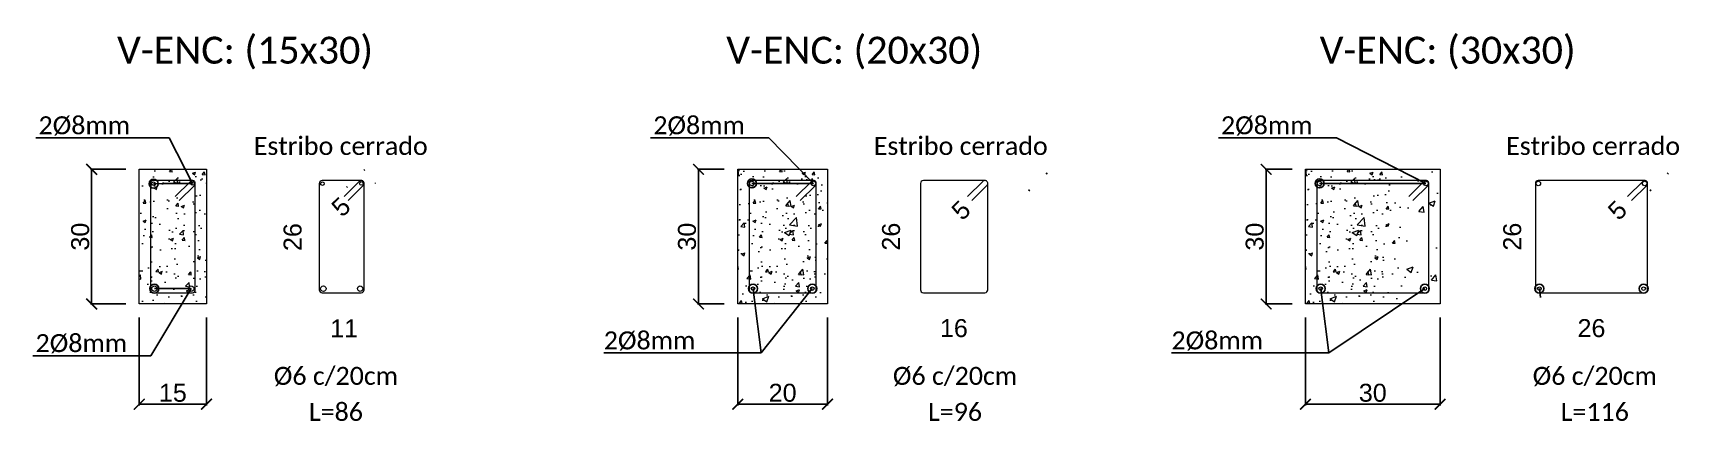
# Model space of a CAD drawing. Header units: millimetres. Extents: x 141 to 475, y -20 to 129.
# Drawn here: x 456.55 to 474.89, y 21.03 to 25.35 of the extents above; entities that cross this region are included whole.
import ezdxf
from ezdxf import colors
from ezdxf.entities.mleader import LeaderData, LeaderLine
from ezdxf.enums import TextEntityAlignment as Align
from ezdxf.math import Vec2, Vec3

# ---------------------------------------------------------------- set-up
doc = ezdxf.new("R2010")
doc.units = ezdxf.units.MM
doc.header["$LTSCALE"] = 0.1
doc.header["$MEASUREMENT"] = 0
doc.header["$PDMODE"] = 3
doc.header["$PDSIZE"] = 0.1
doc.layers.get('DEFPOINTS').update_dxf_attribs({"color": 1})
for name, color, linetype, lineweight in [('ARM_LONGITUDINAL_Ø10', 10, 'Continuous', 9), ('ARM_LONGITUDINAL_Ø12', 10, 'Continuous', 9), ('ARM_TRANSVERSAL_Ø6', 10, 'Continuous', 9), ('CIM_REFEREN', 2, 'Continuous', 0), ('CIM_TXT_ARMADOS', 3, 'Continuous', 0), ('SEC_COTAS_SEC_DIM_VIGA', 1, 'Continuous', 0), ('SEC_REF_TXT_POSICIONES_ARM_ESTRIBOS', 1, 'Continuous', 9), ('SOMBRA', 1, 'Continuous', 0), ('VIG_CARAS', 4, 'Continuous', 9)]:
    doc.layers.add(name, color=color, linetype=linetype, lineweight=lineweight)
doc.layers.add('COTAS-HECTOR', color=2, linetype='Continuous')
doc.styles.add('Arial20', font='arial.ttf', dxfattribs={"height": 0.2})
doc.styles.add('CYPETXT', font='calibri.ttf', dxfattribs={"height": 0.2})
doc.dimstyles.new('COTA-1-100', dxfattribs={"dimtxt": 0.2, "dimasz": 0.12, "dimexe": 0.012, "dimexo": 0.15, "dimgap": 0.025, "dimtad": 1, "dimzin": 0, "dimdsep": 46, "dimtxsty": 'Arial20', "dimblk1": 'ARCHTICK', "dimblk2": 'ARCHTICK', "dimsah": 1, "dimcen": 0.09, "dimclrd": 256, "dimclre": 256, "dimclrt": 256, "dimazin": 0, "dimtfac": 1, "dimtofl": 0, "dimtmove": 2, "dimatfit": 3, "dimldrblk": 'ARCHTICK', "dimfxl": 1, "dimtolj": 1, "dimtzin": 0, "dimarcsym": 0})

# ---------------------------------------------------------------- blocks, each defined once
blk = doc.blocks.new('_ARCHTICK')
at = {"color": 0, "linetype": 'ByBlock', "const_width": 0.15}
blk.add_lwpolyline([(-0.5, -0.5), (0.5, 0.5)], dxfattribs=at)
blk = doc.blocks.new('*D471')
at = {"layer": 'DEFPOINTS', "color": 0, "transparency": 16777216}
for p in [(464.405, 22.331), (465.405, 22.331), (465.405, 21.214)]:
    blk.add_point(p, dxfattribs=at)
at = {"layer": 'SEC_COTAS_SEC_DIM_VIGA', "lineweight": -2, "transparency": 16777216}
for p, q in [((464.405, 22.181), (464.405, 21.202)), ((465.405, 22.181), (465.405, 21.202)), ((464.405, 21.214), (465.405, 21.214))]:
    blk.add_line(p, q, dxfattribs=at)
at = {"layer": 'SEC_COTAS_SEC_DIM_VIGA', "lineweight": -2, "transparency": 16777216, "xscale": 0.12, "yscale": 0.12, "zscale": 0.12, "rotation": 180}
blk.add_blockref('_ARCHTICK', (464.405, 21.214), dxfattribs=at)
at = {"layer": 'SEC_COTAS_SEC_DIM_VIGA', "lineweight": -2, "transparency": 16777216, "xscale": 0.12, "yscale": 0.12, "zscale": 0.12}
blk.add_blockref('_ARCHTICK', (465.405, 21.214), dxfattribs=at)
at = {"layer": 'SEC_COTAS_SEC_DIM_VIGA', "transparency": 16777216, "insert": (464.905, 21.341), "char_height": 0.2, "attachment_point": 5, "style": 'Arial20'}
blk.add_mtext('\\A1;20', dxfattribs=at)
blk = doc.blocks.new('*D472')
at = {"layer": 'DEFPOINTS', "color": 0, "transparency": 16777216}
for p in [(463.967, 23.831), (464.405, 23.831), (464.405, 22.331)]:
    blk.add_point(p, dxfattribs=at)
at = {"layer": 'SEC_COTAS_SEC_DIM_VIGA', "lineweight": -2, "transparency": 16777216}
for p, q in [((464.255, 23.831), (463.955, 23.831)), ((463.967, 22.331), (463.967, 23.831)), ((464.255, 22.331), (463.955, 22.331))]:
    blk.add_line(p, q, dxfattribs=at)
at = {"layer": 'SEC_COTAS_SEC_DIM_VIGA', "lineweight": -2, "transparency": 16777216, "xscale": 0.12, "yscale": 0.12, "zscale": 0.12}
for p, rotation in [((463.967, 23.831), 90), ((463.967, 22.331), 270)]:
    blk.add_blockref('_ARCHTICK', p, dxfattribs=dict(at, rotation=rotation))
at = {"layer": 'SEC_COTAS_SEC_DIM_VIGA', "transparency": 16777216, "insert": (463.84, 23.081), "char_height": 0.2, "attachment_point": 5, "rotation": 90, "style": 'Arial20'}
blk.add_mtext('\\A1;30', dxfattribs=at)
blk = doc.blocks.new('*D473')
at = {"layer": 'DEFPOINTS', "color": 0, "transparency": 16777216}
for p in [(466.436, 22.629), (467.191, 22.629), (467.191, 21.934)]:
    blk.add_point(p, dxfattribs=at)
at = {"layer": 'SEC_COTAS_SEC_DIM_VIGA', "transparency": 16777216, "insert": (466.813, 22.061), "char_height": 0.2, "attachment_point": 5, "style": 'Arial20'}
blk.add_mtext('\\A1;16', dxfattribs=at)
blk = doc.blocks.new('_None')
blk = doc.blocks.new('_Origin')
at = {"color": 0, "linetype": 'ByBlock', "lineweight": -2}
blk.add_line((0, 0), (-1, 0), dxfattribs=at)
blk.add_circle((0, 0), 0.5, dxfattribs=at)
blk = doc.blocks.new('*D474')
at = {"layer": 'DEFPOINTS', "color": 0, "transparency": 16777216}
for p in [(466.136, 23.706), (466.518, 23.706), (466.518, 22.456)]:
    blk.add_point(p, dxfattribs=at)
at = {"layer": 'SEC_COTAS_SEC_DIM_VIGA', "transparency": 16777216, "insert": (466.114, 23.081), "char_height": 0.2, "attachment_point": 5, "rotation": 90, "style": 'Arial20'}
blk.add_mtext('\\A1;26', dxfattribs=at)
blk = doc.blocks.new('*D475')
at = {"layer": 'DEFPOINTS', "color": 0, "transparency": 16777216}
for p in [(467.849, 23.782), (467.957, 23.67), (467.763, 23.482)]:
    blk.add_point(p, dxfattribs=at)
at = {"layer": 'SEC_COTAS_SEC_DIM_VIGA', "lineweight": -2, "transparency": 16777216}
for p, q in [((467.853, 23.778), (467.84, 23.791)), ((467.659, 23.59), (467.646, 23.603))]:
    blk.add_line(p, q, dxfattribs=at)
at = {"layer": 'SEC_COTAS_SEC_DIM_VIGA', "transparency": 16777216, "insert": (466.893, 23.375), "char_height": 0.2, "attachment_point": 5, "rotation": 44.1312, "style": 'Arial20'}
blk.add_mtext('\\A1;5', dxfattribs=at)
blk = doc.blocks.new('*D489')
at = {"layer": 'DEFPOINTS', "color": 0, "transparency": 16777216}
for p in [(457.735, 22.331), (458.485, 22.331), (458.485, 21.214)]:
    blk.add_point(p, dxfattribs=at)
at = {"layer": 'SEC_COTAS_SEC_DIM_VIGA', "lineweight": -2, "transparency": 16777216}
for p, q in [((457.735, 22.181), (457.735, 21.202)), ((458.485, 22.181), (458.485, 21.202)), ((457.735, 21.214), (458.485, 21.214))]:
    blk.add_line(p, q, dxfattribs=at)
at = {"layer": 'SEC_COTAS_SEC_DIM_VIGA', "lineweight": -2, "transparency": 16777216, "xscale": 0.12, "yscale": 0.12, "zscale": 0.12, "rotation": 180}
blk.add_blockref('_ARCHTICK', (457.735, 21.214), dxfattribs=at)
at = {"layer": 'SEC_COTAS_SEC_DIM_VIGA', "lineweight": -2, "transparency": 16777216, "xscale": 0.12, "yscale": 0.12, "zscale": 0.12}
blk.add_blockref('_ARCHTICK', (458.485, 21.214), dxfattribs=at)
at = {"layer": 'SEC_COTAS_SEC_DIM_VIGA', "transparency": 16777216, "insert": (458.11, 21.341), "char_height": 0.2, "attachment_point": 5, "style": 'Arial20'}
blk.add_mtext('\\A1;15', dxfattribs=at)
blk = doc.blocks.new('*D490')
at = {"layer": 'DEFPOINTS', "color": 0, "transparency": 16777216}
for p in [(457.205, 23.831), (457.735, 23.831), (457.735, 22.331)]:
    blk.add_point(p, dxfattribs=at)
at = {"layer": 'SEC_COTAS_SEC_DIM_VIGA', "lineweight": -2, "transparency": 16777216}
for p, q in [((457.585, 23.831), (457.193, 23.831)), ((457.205, 22.331), (457.205, 23.831)), ((457.585, 22.331), (457.193, 22.331))]:
    blk.add_line(p, q, dxfattribs=at)
at = {"layer": 'SEC_COTAS_SEC_DIM_VIGA', "lineweight": -2, "transparency": 16777216, "xscale": 0.12, "yscale": 0.12, "zscale": 0.12}
for p, rotation in [((457.205, 23.831), 90), ((457.205, 22.331), 270)]:
    blk.add_blockref('_ARCHTICK', p, dxfattribs=dict(at, rotation=rotation))
at = {"layer": 'SEC_COTAS_SEC_DIM_VIGA', "transparency": 16777216, "insert": (457.078, 23.081), "char_height": 0.2, "attachment_point": 5, "rotation": 90, "style": 'Arial20'}
blk.add_mtext('\\A1;30', dxfattribs=at)
blk = doc.blocks.new('*D491')
at = {"layer": 'DEFPOINTS', "color": 0, "transparency": 16777216}
for p in [(459.341, 23.706), (459.723, 23.706), (459.723, 22.456)]:
    blk.add_point(p, dxfattribs=at)
at = {"layer": 'SEC_COTAS_SEC_DIM_VIGA', "transparency": 16777216, "insert": (459.445, 23.076), "char_height": 0.2, "attachment_point": 5, "rotation": 90, "style": 'Arial20'}
blk.add_mtext('\\A1;26', dxfattribs=at)
blk = doc.blocks.new('*D492')
at = {"layer": 'DEFPOINTS', "color": 0, "transparency": 16777216}
for p in [(459.64, 22.629), (460.395, 22.629), (460.395, 21.934)]:
    blk.add_point(p, dxfattribs=at)
at = {"layer": 'SEC_COTAS_SEC_DIM_VIGA', "transparency": 16777216, "insert": (460.018, 22.059), "char_height": 0.2, "attachment_point": 5, "style": 'Arial20'}
blk.add_mtext('\\A1;11', dxfattribs=at)
blk = doc.blocks.new('*D494')
at = {"layer": 'DEFPOINTS', "color": 0, "transparency": 16777216}
for p in [(460.246, 23.82), (460.354, 23.708), (460.161, 23.52)]:
    blk.add_point(p, dxfattribs=at)
at = {"layer": 'SEC_COTAS_SEC_DIM_VIGA', "lineweight": -2, "transparency": 16777216}
for p, q in [((460.25, 23.816), (460.237, 23.829)), ((460.056, 23.628), (460.044, 23.641))]:
    blk.add_line(p, q, dxfattribs=at)
at = {"layer": 'SEC_COTAS_SEC_DIM_VIGA', "transparency": 16777216, "insert": (459.984, 23.413), "char_height": 0.2, "attachment_point": 5, "rotation": 44.1312, "style": 'Arial20'}
blk.add_mtext('\\A1;5', dxfattribs=at)
blk = doc.blocks.new('*D495')
at = {"layer": 'DEFPOINTS', "color": 0, "transparency": 16777216}
for p in [(470.731, 22.331), (472.231, 22.331), (472.231, 21.214)]:
    blk.add_point(p, dxfattribs=at)
at = {"layer": 'SEC_COTAS_SEC_DIM_VIGA', "lineweight": -2, "transparency": 16777216}
for p, q in [((470.731, 22.181), (470.731, 21.202)), ((472.231, 22.181), (472.231, 21.202)), ((470.731, 21.214), (472.231, 21.214))]:
    blk.add_line(p, q, dxfattribs=at)
at = {"layer": 'SEC_COTAS_SEC_DIM_VIGA', "lineweight": -2, "transparency": 16777216, "xscale": 0.12, "yscale": 0.12, "zscale": 0.12, "rotation": 180}
blk.add_blockref('_ARCHTICK', (470.731, 21.214), dxfattribs=at)
at = {"layer": 'SEC_COTAS_SEC_DIM_VIGA', "lineweight": -2, "transparency": 16777216, "xscale": 0.12, "yscale": 0.12, "zscale": 0.12}
blk.add_blockref('_ARCHTICK', (472.231, 21.214), dxfattribs=at)
at = {"layer": 'SEC_COTAS_SEC_DIM_VIGA', "transparency": 16777216, "insert": (471.481, 21.341), "char_height": 0.2, "attachment_point": 5, "style": 'Arial20'}
blk.add_mtext('\\A1;30', dxfattribs=at)
blk = doc.blocks.new('*D496')
at = {"layer": 'DEFPOINTS', "color": 0, "transparency": 16777216}
for p in [(470.293, 23.831), (470.731, 23.831), (470.731, 22.331)]:
    blk.add_point(p, dxfattribs=at)
at = {"layer": 'SEC_COTAS_SEC_DIM_VIGA', "lineweight": -2, "transparency": 16777216}
for p, q in [((470.581, 23.831), (470.281, 23.831)), ((470.293, 22.331), (470.293, 23.831)), ((470.581, 22.331), (470.281, 22.331))]:
    blk.add_line(p, q, dxfattribs=at)
at = {"layer": 'SEC_COTAS_SEC_DIM_VIGA', "lineweight": -2, "transparency": 16777216, "xscale": 0.12, "yscale": 0.12, "zscale": 0.12}
for p, rotation in [((470.293, 23.831), 90), ((470.293, 22.331), 270)]:
    blk.add_blockref('_ARCHTICK', p, dxfattribs=dict(at, rotation=rotation))
at = {"layer": 'SEC_COTAS_SEC_DIM_VIGA', "transparency": 16777216, "insert": (470.166, 23.081), "char_height": 0.2, "attachment_point": 5, "rotation": 90, "style": 'Arial20'}
blk.add_mtext('\\A1;30', dxfattribs=at)
blk = doc.blocks.new('*D497')
at = {"layer": 'DEFPOINTS', "color": 0, "transparency": 16777216}
for p in [(473.293, 22.629), (474.543, 22.629), (474.543, 21.934)]:
    blk.add_point(p, dxfattribs=at)
at = {"layer": 'SEC_COTAS_SEC_DIM_VIGA', "transparency": 16777216, "insert": (473.918, 22.061), "char_height": 0.2, "attachment_point": 5, "style": 'Arial20'}
blk.add_mtext('\\A1;26', dxfattribs=at)
blk = doc.blocks.new('*D498')
at = {"layer": 'DEFPOINTS', "color": 0, "transparency": 16777216}
for p in [(473.059, 23.706), (473.441, 23.706), (473.441, 22.456)]:
    blk.add_point(p, dxfattribs=at)
at = {"layer": 'SEC_COTAS_SEC_DIM_VIGA', "transparency": 16777216, "insert": (473.036, 23.081), "char_height": 0.2, "attachment_point": 5, "rotation": 90, "style": 'Arial20'}
blk.add_mtext('\\A1;26', dxfattribs=at)
blk = doc.blocks.new('*D499')
at = {"layer": 'DEFPOINTS', "color": 0, "transparency": 16777216}
for p in [(474.771, 23.782), (474.88, 23.67), (474.686, 23.482)]:
    blk.add_point(p, dxfattribs=at)
at = {"layer": 'SEC_COTAS_SEC_DIM_VIGA', "lineweight": -2, "transparency": 16777216}
for p, q in [((474.776, 23.778), (474.763, 23.791)), ((474.582, 23.59), (474.569, 23.603))]:
    blk.add_line(p, q, dxfattribs=at)
at = {"layer": 'SEC_COTAS_SEC_DIM_VIGA', "transparency": 16777216, "insert": (474.207, 23.375), "char_height": 0.2, "attachment_point": 5, "rotation": 44.1312, "style": 'Arial20'}
blk.add_mtext('\\A1;5', dxfattribs=at)

msp = doc.modelspace()

# ---------------------------------------------------------------- hatches: boundary and pattern name
at = {"layer": 'SOMBRA'}
h = msp.add_hatch(dxfattribs=at)
h.set_pattern_fill('AR-CONC', color=256, scale=0.002)
h.set_pattern_definition([(50, (277.97187, -57.0559), (0.36436934, -0.03187817), [0.0381, -0.4191]), (355, (277.97187, -57.0559), (-0.07048684, 0.3821137), [0.03048, -0.3352812]), (100.45144, (278.00224, -57.05857), (0.2938825, 0.3502355), [0.03238, -0.3561805]), (46.1842, (277.97187, -56.9543), (0.5421581, -0.0840847), [0.05715, -0.62865]), (96.63556, (278.01705, -56.9613), (0.4748083, 0.4948522), [0.04857, -0.5342712]), (351.18415, (277.97187, -56.9543), (0.4748083, 0.4948522), [0.04572, -0.5029195]), (21, (278.02267, -56.9797), (0.3032288, -0.2045304), [0.0381, -0.4191]), (326, (278.02267, -56.9797), (0.12360406, 0.3683759), [0.03048, -0.33528]), (71.45144, (278.04794, -56.99675), (0.42683284, 0.16384554), [0.03238, -0.3561799]), (37.5, (277.97187, -57.05591), (0.00617721, 0.16911008), [0, -0.331216, 0, -0.34036, 0, -0.33655]), (7.5, (277.97187, -57.05591), (0.13363933, 0.20036115), [0, -0.194056, 0, -0.323596, 0, -0.12827]), (327.5, (277.85859, -57.05591), (0.27118119, -0.01145749), [0, -0.127, 0, -0.39624, 0, -0.52578]), (317.5, (277.80779, -57.0559), (0.29625836, 0.05085298), [0, -0.1651, 0, -0.263144, 0, -0.37338])])
h.paths.add_polyline_path([(458.4848, 23.8313), (457.7348, 23.8313), (457.7348, 22.3313), (458.4848, 22.3313)])
edge = h.paths.add_edge_path(flags=16)
edge.add_arc((457.7668, 23.6738), 0.025, 0, 360)
edge = h.paths.add_edge_path(flags=16)
edge.add_arc((458.4528, 23.6738), 0.025, 0, 360)
edge = h.paths.add_edge_path(flags=16)
edge.add_arc((457.7797, 22.5018), 0.03, 0, 360)
edge = h.paths.add_edge_path(flags=16)
edge.add_arc((458.4399, 22.5018), 0.03, 0, 360)
h = msp.add_hatch(dxfattribs=at)
h.set_pattern_fill('AR-CONC', color=256, scale=0.004)
h.set_pattern_definition([(50, (284.76735, -57.0559), (0.7287387, -0.0637563), [0.0762, -0.8382]), (355, (284.76735, -57.0559), (-0.1409737, 0.7642274), [0.06096, -0.6705623]), (100.45144, (284.8281, -57.0612), (0.587765, 0.700471), [0.06476, -0.712361]), (46.1842, (284.76735, -56.8527), (1.084316, -0.1681693), [0.1143, -1.2573]), (96.63556, (284.8577, -56.8667), (0.9496165, 0.9897045), [0.09714, -1.0685424]), (351.18415, (284.7673, -56.8527), (0.9496165, 0.9897045), [0.09144, -1.005839]), (21, (284.86895, -56.9035), (0.6064576, -0.4090608), [0.0762, -0.8382]), (326, (284.86895, -56.9035), (0.247208, 0.736752), [0.06096, -0.67056]), (71.45144, (284.9195, -56.9376), (0.8536657, 0.327691), [0.06476, -0.7123598]), (37.5, (284.76735, -57.0559), (0.0123544, 0.33822016), [0, -0.662432, 0, -0.68072, 0, -0.6731]), (7.5, (284.76735, -57.0559), (0.26727865, 0.4007223), [0, -0.388112, 0, -0.647192, 0, -0.25654]), (327.5, (284.54078, -57.0559), (0.54236238, -0.02291498), [0, -0.254, 0, -0.79248, 0, -1.05156]), (317.5, (284.4392, -57.0559), (0.5925167, 0.101706), [0, -0.3302, 0, -0.526288, 0, -0.74676])])
h.paths.add_polyline_path([(464.4053, 22.3313), (465.4053, 22.3313), (465.4053, 23.8313), (464.4053, 23.8313)])
h.paths.add_polyline_path([(464.5952, 22.5018, -1), (464.5552, 22.5018, -1)], flags=16)
h.paths.add_polyline_path([(464.5373, 23.6738, -1), (464.5873, 23.6738, -1)], flags=16)
h.paths.add_polyline_path([(465.2554, 22.5018, -1), (465.2154, 22.5018, -1)], flags=16)
h.paths.add_polyline_path([(465.2232, 23.6738, -1), (465.2732, 23.6738, -1)], flags=16)
h = msp.add_hatch(dxfattribs=at)
h.set_pattern_fill('AR-CONC', color=256, scale=0.002)
h.set_pattern_definition([(50, (284.76735, -57.0559), (0.36436934, -0.03187817), [0.0381, -0.4191]), (355, (284.76735, -57.0559), (-0.07048684, 0.3821137), [0.03048, -0.3352812]), (100.45144, (284.7977, -57.05857), (0.2938825, 0.3502355), [0.03238, -0.3561805]), (46.1842, (284.76735, -56.9543), (0.5421581, -0.0840847), [0.05715, -0.62865]), (96.63556, (284.81253, -56.9613), (0.4748083, 0.4948522), [0.04857, -0.5342712]), (351.18415, (284.76735, -56.9543), (0.4748083, 0.4948522), [0.04572, -0.5029195]), (21, (284.81815, -56.9797), (0.3032288, -0.2045304), [0.0381, -0.4191]), (326, (284.81815, -56.9797), (0.12360406, 0.3683759), [0.03048, -0.33528]), (71.45144, (284.8434, -56.99675), (0.42683284, 0.16384554), [0.03238, -0.3561799]), (37.5, (284.76735, -57.05591), (0.00617721, 0.16911008), [0, -0.331216, 0, -0.34036, 0, -0.33655]), (7.5, (284.76735, -57.05591), (0.13363933, 0.20036115), [0, -0.194056, 0, -0.323596, 0, -0.12827]), (327.5, (284.65406, -57.05591), (0.27118119, -0.01145749), [0, -0.127, 0, -0.39624, 0, -0.52578]), (317.5, (284.60326, -57.0559), (0.29625836, 0.05085298), [0, -0.1651, 0, -0.263144, 0, -0.37338])])
h.paths.add_polyline_path([(465.4053, 23.8313), (464.4053, 23.8313), (464.4053, 22.3313), (465.4053, 22.3313)])
h.paths.add_polyline_path([(464.5373, 23.6738, -1), (464.5873, 23.6738, -1)], flags=16)
h.paths.add_polyline_path([(465.2232, 23.6738, -1), (465.2732, 23.6738, -1)], flags=16)
h.paths.add_polyline_path([(464.6052, 22.5018, -1), (464.5452, 22.5018, -1)], flags=16)
h.paths.add_polyline_path([(465.2654, 22.5018, -1), (465.2054, 22.5018, -1)], flags=16)
h = msp.add_hatch(dxfattribs=at)
h.set_pattern_fill('AR-CONC', color=256, scale=0.004)
h.set_pattern_definition([(50, (291.0931, -57.0559), (0.7287387, -0.0637563), [0.0762, -0.8382]), (355, (291.0931, -57.0559), (-0.1409737, 0.7642274), [0.06096, -0.6705623]), (100.45144, (291.1538, -57.0612), (0.587765, 0.700471), [0.06476, -0.712361]), (46.1842, (291.0931, -56.8527), (1.084316, -0.1681693), [0.1143, -1.2573]), (96.63556, (291.1834, -56.8667), (0.9496165, 0.9897045), [0.09714, -1.0685424]), (351.18415, (291.0931, -56.8527), (0.9496165, 0.9897045), [0.09144, -1.005839]), (21, (291.1947, -56.9035), (0.6064576, -0.4090608), [0.0762, -0.8382]), (326, (291.1947, -56.9035), (0.247208, 0.736752), [0.06096, -0.67056]), (71.45144, (291.2452, -56.9376), (0.8536657, 0.327691), [0.06476, -0.7123598]), (37.5, (291.09308, -57.0559), (0.0123544, 0.33822016), [0, -0.662432, 0, -0.68072, 0, -0.6731]), (7.5, (291.09308, -57.0559), (0.26727865, 0.4007223), [0, -0.388112, 0, -0.647192, 0, -0.25654]), (327.5, (290.8665, -57.0559), (0.54236238, -0.02291498), [0, -0.254, 0, -0.79248, 0, -1.05156]), (317.5, (290.7649, -57.0559), (0.5925167, 0.101706), [0, -0.3302, 0, -0.526288, 0, -0.74676])])
h.paths.add_polyline_path([(470.731, 22.3313), (472.231, 22.3313), (472.231, 23.8313), (470.731, 23.8313)])
h.paths.add_polyline_path([(470.9209, 22.5018, -1), (470.8809, 22.5018, -1)], flags=16)
h.paths.add_polyline_path([(470.863, 23.6738, -1), (470.913, 23.6738, -1)], flags=16)
h.paths.add_polyline_path([(472.0811, 22.5018, -1), (472.0411, 22.5018, -1)], flags=16)
h.paths.add_polyline_path([(472.049, 23.6738, -1), (472.099, 23.6738, -1)], flags=16)
h = msp.add_hatch(dxfattribs=at)
h.set_pattern_fill('AR-CONC', color=256, scale=0.002)
h.set_pattern_definition([(50, (291.09308, -57.0559), (0.36436934, -0.03187817), [0.0381, -0.4191]), (355, (291.09308, -57.0559), (-0.07048684, 0.3821137), [0.03048, -0.3352812]), (100.45144, (291.12344, -57.05857), (0.2938825, 0.3502355), [0.03238, -0.3561805]), (46.1842, (291.0931, -56.9543), (0.5421581, -0.0840847), [0.05715, -0.62865]), (96.63556, (291.13826, -56.9613), (0.4748083, 0.4948522), [0.04857, -0.5342712]), (351.18415, (291.0931, -56.9543), (0.4748083, 0.4948522), [0.04572, -0.5029195]), (21, (291.14388, -56.9797), (0.3032288, -0.2045304), [0.0381, -0.4191]), (326, (291.14388, -56.9797), (0.12360406, 0.3683759), [0.03048, -0.33528]), (71.45144, (291.16915, -56.99675), (0.42683284, 0.16384554), [0.03238, -0.3561799]), (37.5, (291.09308, -57.05591), (0.00617721, 0.16911008), [0, -0.331216, 0, -0.34036, 0, -0.33655]), (7.5, (291.09308, -57.05591), (0.13363933, 0.20036115), [0, -0.194056, 0, -0.323596, 0, -0.12827]), (327.5, (290.9798, -57.05591), (0.27118119, -0.01145749), [0, -0.127, 0, -0.39624, 0, -0.52578]), (317.5, (290.929, -57.0559), (0.29625836, 0.05085298), [0, -0.1651, 0, -0.263144, 0, -0.37338])])
h.paths.add_polyline_path([(471.731, 23.8313), (470.731, 23.8313), (470.731, 22.3313), (471.731, 22.3313)])
h.paths.add_polyline_path([(470.863, 23.6738, -1), (470.913, 23.6738, -1)], flags=16)
h.paths.add_polyline_path([(471.549, 23.6738, -1), (471.599, 23.6738, -1)], flags=16)
h.paths.add_polyline_path([(470.9309, 22.5018, -1), (470.8709, 22.5018, -1)], flags=16)
h.paths.add_polyline_path([(471.5911, 22.5018, -1), (471.5311, 22.5018, -1)], flags=16)

# ---------------------------------------------------------------- linework, layer by layer
at = {"layer": 'ARM_LONGITUDINAL_Ø10'}
for centre in [(464.5623, 23.6738), (465.2482, 23.6738), (470.888, 23.6738), (472.074, 23.6738), (473.3253, 23.6738), (474.5112, 23.6738)]:
    msp.add_circle(centre, 0.025, dxfattribs=at)
at = {"layer": 'ARM_LONGITUDINAL_Ø12'}
for centre, radius in [((457.8949, 23.6711), 0.02), ((458.3278, 23.6738), 0.02), ((459.7769, 23.6711), 0.02), ((460.2098, 23.6738), 0.02), ((457.9047, 22.5018), 0.03), ((458.3151, 22.5018), 0.03), ((459.7867, 22.5018), 0.03), ((460.1971, 22.5018), 0.03), ((464.5752, 22.5018), 0.02), ((465.2354, 22.5018), 0.02), ((470.9009, 22.5018), 0.02), ((472.0611, 22.5018), 0.02), ((473.3381, 22.5018), 0.02), ((474.4984, 22.5018), 0.02)]:
    msp.add_circle(centre, radius, dxfattribs=at)
at = {"layer": 'ARM_TRANSVERSAL_Ø6'}
for p, q in [((457.8622, 23.6865), (457.8598, 23.6743)), ((457.8598, 23.6743), (457.8598, 22.4883)), ((457.8692, 23.6969), (457.8622, 23.6865)), ((457.8796, 23.7039), (457.8692, 23.6969)), ((457.8918, 23.7063), (457.8796, 23.7039)), ((458.3236, 23.7063), (457.8918, 23.7063)), ((458.3052, 23.6969), (458.1355, 23.5272)), ((458.31, 23.7009), (458.3052, 23.6969)), ((458.3156, 23.7039), (458.31, 23.7009)), ((458.3216, 23.7057), (458.3156, 23.7039)), ((458.3278, 23.7063), (458.3216, 23.7057)), ((458.334, 23.7057), (458.3278, 23.7063)), ((458.334, 23.7057), (458.3278, 23.7063)), ((458.34, 23.7039), (458.334, 23.7057)), ((458.34, 23.7039), (458.334, 23.7057)), ((458.3456, 23.7009), (458.34, 23.7039)), ((458.3456, 23.7009), (458.34, 23.7039)), ((458.3504, 23.6969), (458.3456, 23.7009)), ((458.3504, 23.6969), (458.3456, 23.7009)), ((458.3544, 23.6921), (458.3504, 23.6969)), ((458.3544, 23.6921), (458.3504, 23.6969)), ((458.3574, 23.6865), (458.3544, 23.6921)), ((458.3574, 23.6865), (458.3544, 23.6921)), ((458.3592, 23.6805), (458.3574, 23.6865)), ((458.3592, 23.6805), (458.3574, 23.6865)), ((458.3574, 23.662), (458.3592, 23.6681)), ((458.3598, 23.6743), (458.3592, 23.6805)), ((458.3592, 23.6681), (458.3598, 23.6743)), ((458.3598, 22.4883), (458.3598, 23.6743)), ((458.4848, 23.6743), (458.4842, 23.6805)), ((459.7443, 23.6865), (459.7418, 23.6743)), ((459.7418, 23.6743), (459.7418, 22.4883)), ((459.7512, 23.6969), (459.7443, 23.6865)), ((459.7616, 23.7039), (459.7512, 23.6969)), ((459.7738, 23.7063), (459.7616, 23.7039)), ((460.2056, 23.7063), (459.7738, 23.7063)), ((460.1872, 23.6969), (460.0175, 23.5272)), ((460.192, 23.7009), (460.1872, 23.6969)), ((460.1976, 23.7039), (460.192, 23.7009)), ((460.2036, 23.7057), (460.1976, 23.7039)), ((460.2098, 23.7063), (460.2036, 23.7057)), ((460.2161, 23.7057), (460.2098, 23.7063)), ((460.2161, 23.7057), (460.2098, 23.7063)), ((460.2221, 23.7039), (460.2161, 23.7057)), ((460.2221, 23.7039), (460.2161, 23.7057)), ((460.2276, 23.7009), (460.2221, 23.7039)), ((460.2276, 23.7009), (460.2221, 23.7039)), ((460.2324, 23.6969), (460.2276, 23.7009)), ((460.2324, 23.6969), (460.2276, 23.7009)), ((460.2364, 23.6921), (460.2324, 23.6969)), ((460.2364, 23.6921), (460.2324, 23.6969)), ((460.2394, 23.6865), (460.2364, 23.6921)), ((460.2394, 23.6865), (460.2364, 23.6921)), ((460.2412, 23.6805), (460.2394, 23.6865)), ((460.2412, 23.6805), (460.2394, 23.6865)), ((460.2394, 23.662), (460.2412, 23.6681)), ((460.2418, 23.6743), (460.2412, 23.6805)), ((460.2412, 23.6681), (460.2418, 23.6743)), ((460.2418, 22.4883), (460.2418, 23.6743)), ((460.3668, 23.6743), (460.3662, 23.6805)), ((470.8584, 23.6865), (470.856, 23.6743)), ((470.856, 23.6743), (470.856, 22.4883)), ((470.8654, 23.6969), (470.8584, 23.6865)), ((470.8758, 23.7039), (470.8654, 23.6969)), ((470.888, 23.7063), (470.8758, 23.7039)), ((472.074, 23.7063), (470.888, 23.7063)), ((472.0514, 23.6969), (471.8817, 23.5272)), ((472.0562, 23.7009), (472.0514, 23.6969)), ((472.0618, 23.7039), (472.0562, 23.7009)), ((472.0678, 23.7057), (472.0618, 23.7039)), ((472.074, 23.7063), (472.0678, 23.7057)), ((472.0803, 23.7057), (472.074, 23.7063)), ((472.0803, 23.7057), (472.074, 23.7063)), ((472.0863, 23.7039), (472.0803, 23.7057)), ((472.0863, 23.7039), (472.0803, 23.7057)), ((472.0918, 23.7009), (472.0863, 23.7039)), ((472.0918, 23.7009), (472.0863, 23.7039)), ((472.0966, 23.6969), (472.0918, 23.7009)), ((472.0966, 23.6969), (472.0918, 23.7009)), ((472.1006, 23.6921), (472.0966, 23.6969)), ((472.1006, 23.6921), (472.0966, 23.6969)), ((472.1036, 23.6865), (472.1006, 23.6921)), ((472.1036, 23.6865), (472.1006, 23.6921)), ((472.1054, 23.6805), (472.1036, 23.6865)), ((472.1054, 23.6805), (472.1036, 23.6865)), ((472.1036, 23.662), (472.1054, 23.6681)), ((472.106, 23.6743), (472.1054, 23.6805)), ((472.106, 23.6743), (472.1054, 23.6805)), ((472.1054, 23.6681), (472.106, 23.6743)), ((472.106, 22.4883), (472.106, 23.6743)), ((473.2957, 23.6865), (473.2933, 23.6743)), ((473.2933, 23.6743), (473.2933, 22.4883)), ((473.3026, 23.6969), (473.2957, 23.6865)), ((473.313, 23.7039), (473.3026, 23.6969)), ((473.3253, 23.7063), (473.313, 23.7039)), ((474.5113, 23.7063), (473.3253, 23.7063)), ((474.4886, 23.6969), (474.3189, 23.5272)), ((474.4935, 23.7009), (474.4886, 23.6969)), ((474.499, 23.7039), (474.4935, 23.7009)), ((474.505, 23.7057), (474.499, 23.7039)), ((474.5113, 23.7063), (474.505, 23.7057)), ((474.5175, 23.7057), (474.5113, 23.7063)), ((474.5175, 23.7057), (474.5113, 23.7063)), ((474.5235, 23.7039), (474.5175, 23.7057)), ((474.5235, 23.7039), (474.5175, 23.7057)), ((474.529, 23.7009), (474.5235, 23.7039)), ((474.529, 23.7009), (474.5235, 23.7039)), ((474.5339, 23.6969), (474.529, 23.7009)), ((474.5339, 23.6969), (474.529, 23.7009)), ((474.5379, 23.6921), (474.5339, 23.6969)), ((474.5379, 23.6921), (474.5339, 23.6969)), ((474.5408, 23.6865), (474.5379, 23.6921)), ((474.5408, 23.6865), (474.5379, 23.6921)), ((474.5426, 23.6805), (474.5408, 23.6865)), ((474.5426, 23.6805), (474.5408, 23.6865)), ((474.5408, 23.662), (474.5426, 23.6681)), ((474.5433, 23.6743), (474.5426, 23.6805)), ((474.5433, 23.6743), (474.5426, 23.6805)), ((474.5426, 23.6681), (474.5433, 23.6743)), ((474.5433, 22.4883), (474.5433, 23.6743)), ((458.1807, 23.482), (458.3504, 23.6517)), ((458.3504, 23.6517), (458.3544, 23.6565)), ((458.3544, 23.6565), (458.3574, 23.662)), ((460.0627, 23.482), (460.2324, 23.6517)), ((460.2324, 23.6517), (460.2364, 23.6565)), ((460.2364, 23.6565), (460.2394, 23.662)), ((471.9269, 23.482), (472.0966, 23.6517)), ((472.0966, 23.6517), (472.1006, 23.6565)), ((472.1006, 23.6565), (472.1036, 23.662)), ((474.3642, 23.482), (474.5339, 23.6517)), ((474.5339, 23.6517), (474.5379, 23.6565)), ((474.5379, 23.6565), (474.5408, 23.662)), ((457.8598, 22.4883), (457.8622, 22.476)), ((457.8622, 22.476), (457.8692, 22.4657)), ((457.8692, 22.4657), (457.8796, 22.4587)), ((457.8796, 22.4587), (457.8918, 22.4563)), ((457.8918, 22.4563), (458.3278, 22.4563)), ((458.3278, 22.4563), (458.34, 22.4587)), ((458.34, 22.4587), (458.3504, 22.4657)), ((458.3504, 22.4657), (458.3574, 22.476)), ((458.3574, 22.476), (458.3598, 22.4883)), ((459.7418, 22.4883), (459.7443, 22.476)), ((459.7443, 22.476), (459.7512, 22.4657)), ((459.7512, 22.4657), (459.7616, 22.4587)), ((459.7616, 22.4587), (459.7738, 22.4563)), ((459.7738, 22.4563), (460.2098, 22.4563)), ((460.2098, 22.4563), (460.2221, 22.4587)), ((460.2221, 22.4587), (460.2324, 22.4657)), ((460.2324, 22.4657), (460.2394, 22.476)), ((460.2394, 22.476), (460.2418, 22.4883)), ((470.856, 22.4883), (470.8584, 22.476)), ((470.8584, 22.476), (470.8654, 22.4657)), ((470.8654, 22.4657), (470.8758, 22.4587)), ((470.8758, 22.4587), (470.888, 22.4563)), ((470.888, 22.4563), (472.074, 22.4563)), ((472.074, 22.4563), (472.0863, 22.4587)), ((472.0863, 22.4587), (472.0966, 22.4657)), ((472.0966, 22.4657), (472.1036, 22.476)), ((472.1036, 22.476), (472.106, 22.4883)), ((473.2933, 22.4883), (473.2957, 22.476)), ((473.2957, 22.476), (473.3026, 22.4657)), ((473.3026, 22.4657), (473.313, 22.4587)), ((473.313, 22.4587), (473.3253, 22.4563)), ((473.3253, 22.4563), (474.5113, 22.4563)), ((474.5113, 22.4563), (474.5235, 22.4587)), ((474.5235, 22.4587), (474.5339, 22.4657)), ((474.5339, 22.4657), (474.5408, 22.476)), ((474.5408, 22.476), (474.5433, 22.4883))]:
    msp.add_line(p, q, dxfattribs=at)
for points in [[(465.1012, 23.482), (465.2709, 23.6517), (465.2749, 23.6565), (465.2778, 23.662), (465.2797, 23.6681), (465.2803, 23.6743), (465.2797, 23.6805), (465.2778, 23.6865), (465.2749, 23.6921), (465.2709, 23.6969), (465.2661, 23.7009), (465.2605, 23.7039), (465.2545, 23.7057), (465.2483, 23.7063), (464.5623, 23.7063), (464.55, 23.7039), (464.5396, 23.6969), (464.5327, 23.6865), (464.5303, 23.6743), (464.5303, 22.4883), (464.5327, 22.476), (464.5396, 22.4657), (464.55, 22.4587), (464.5623, 22.4563), (465.2483, 22.4563), (465.2605, 22.4587), (465.2709, 22.4657), (465.2778, 22.476), (465.2803, 22.4883), (465.2803, 23.6743), (465.2797, 23.6805), (465.2778, 23.6865), (465.2749, 23.6921), (465.2709, 23.6969), (465.2661, 23.7009), (465.2605, 23.7039), (465.2545, 23.7057), (465.2483, 23.7063), (465.242, 23.7057), (465.236, 23.7039), (465.2305, 23.7009), (465.2256, 23.6969), (465.0559, 23.5272)], [(467.0117, 23.482), (467.1814, 23.6517), (467.1853, 23.6565), (467.1883, 23.662), (467.1901, 23.6681), (467.1907, 23.6743), (467.1901, 23.6805), (467.1883, 23.6865), (467.1853, 23.6921), (467.1814, 23.6969), (467.1765, 23.7009), (467.171, 23.7039), (467.165, 23.7057), (467.1587, 23.7063), (466.4727, 23.7063), (466.4605, 23.7039), (466.4501, 23.6969), (466.4432, 23.6865), (466.4407, 23.6743), (466.4407, 22.4883), (466.4432, 22.476), (466.4501, 22.4657), (466.4605, 22.4587), (466.4727, 22.4563), (467.1587, 22.4563), (467.171, 22.4587), (467.1814, 22.4657), (467.1883, 22.476), (467.1907, 22.4883), (467.1907, 23.6743), (467.1901, 23.6805), (467.1883, 23.6865), (467.1853, 23.6921), (467.1814, 23.6969), (467.1765, 23.7009), (467.171, 23.7039), (467.165, 23.7057), (467.1587, 23.7063), (467.1525, 23.7057), (467.1465, 23.7039), (467.141, 23.7009), (467.1361, 23.6969), (466.9664, 23.5272)]]:
    msp.add_lwpolyline(points, dxfattribs=at)
at = {"layer": 'COTAS-HECTOR', "color": 1, "linetype": 'ByBlock', "lineweight": -2}
for p, q in [((464.6656, 21.7857), (464.3931, 21.7857)), ((470.9913, 21.7857), (470.7189, 21.7857))]:
    msp.add_line(p, q, dxfattribs=at)
for points in [[(464.5877, 22.4026), (464.6656, 21.7857)], [(465.2354, 22.5018), (464.6656, 21.7857)], [(470.9134, 22.4026), (470.9913, 21.7857)], [(472.0611, 22.5018), (470.9913, 21.7857)], [(462.9118, 21.7857), (464.3931, 21.7857)], [(469.2375, 21.7857), (470.7189, 21.7857)]]:
    msp.add_lwpolyline(points, dxfattribs=at)
for centre in [(465.2354, 22.5018), (472.0611, 22.5018), (474.4984, 22.5018)]:
    msp.add_circle(centre, 0.05, dxfattribs=at)
at = {"layer": 'VIG_CARAS'}
for points in [[(457.7348, 23.8313), (458.4848, 23.8313), (458.4848, 22.3313), (457.7348, 22.3313)], [(464.4053, 23.8313), (465.4053, 23.8313), (465.4053, 22.3313), (464.4053, 22.3313)], [(470.731, 23.8313), (472.231, 23.8313), (472.231, 22.3313), (470.731, 22.3313)]]:
    msp.add_lwpolyline(points, close=True, dxfattribs=at)

# ---------------------------------------------------------------- block references
at = {"layer": 'COTAS-HECTOR', "color": 1, "lineweight": -2, "xscale": 0.1, "yscale": 0.1, "zscale": 0.1, "rotation": 97.19390237769001}
for p in [(464.5752, 22.5018), (470.9009, 22.5018), (473.3381, 22.5018)]:
    msp.add_blockref('_Origin', p, dxfattribs=at)

# ---------------------------------------------------------------- texts
at = {"layer": 'CIM_REFEREN', "style": 'CYPETXT'}
for s, p in [('V-ENC: (15x30)', (457.488, 25.0079)), ('V-ENC: (20x30)', (464.2764, 25.0077)), ('V-ENC: (30x30)', (470.8892, 25.0077))]:
    msp.add_text(s, height=0.3, dxfattribs=at).set_placement(p)
at = {"layer": 'CIM_TXT_ARMADOS', "style": 'CYPETXT'}
for p in [(459.9804, 23.991), (466.8893, 23.991), (473.936, 23.991)]:
    msp.add_text('Estribo cerrado', height=0.2, dxfattribs=at).set_placement(p, align=Align.CENTER)
at = {"layer": 'COTAS-HECTOR', "char_height": 0.2, "width": 1.789032, "attachment_point": 1, "style": 'CYPETXT'}
for insert in [(462.9118, 22.0257), (469.2375, 22.0257)]:
    msp.add_mtext('2%%C8mm', dxfattribs=dict(at, insert=insert))
at = {"layer": 'SEC_REF_TXT_POSICIONES_ARM_ESTRIBOS', "style": 'CYPETXT'}
for s, p in [('%%C6 c/20cm', (459.9272, 21.5305)), ('%%C6 c/20cm', (466.8258, 21.5305)), ('%%C6 c/20cm', (473.955, 21.5305)), ('L=86', (459.9272, 21.1294)), ('L=96', (466.8258, 21.1294)), ('L=116', (473.955, 21.1294))]:
    msp.add_text(s, height=0.2, dxfattribs=at).set_placement(p, align=Align.MIDDLE_CENTER)

# ---------------------------------------------------------------- dimensions: what is measured, and where the dimension line sits
at = {"layer": 'SEC_COTAS_SEC_DIM_VIGA'}
for p1, p2, distance, picture, middle in [((457.7348, 22.3313), (457.7348, 23.8313), 0.5297, '*D490', (457.0779, 23.0813)), ((464.4053, 22.3313), (464.4053, 23.8313), 0.438, '*D472', (463.8401, 23.0813)), ((470.731, 22.3313), (470.731, 23.8313), 0.438, '*D496', (470.1658, 23.0813)), ((457.7348, 22.3313), (458.4848, 22.3313), -1.1178, '*D489', (458.1098, 21.3406)), ((464.4053, 22.3313), (465.4053, 22.3313), -1.1178, '*D471', (464.9053, 21.3406)), ((470.731, 22.3313), (472.231, 22.3313), -1.1178, '*D495', (471.481, 21.3407))]:
    dim = msp.add_aligned_dim(p1=p1, p2=p2, distance=distance, dimstyle='COTA-1-100', override={"dimdec": 0, "dimlfac": 20}, dxfattribs=at)
    dim.commit()
    dim.dimension.update_dxf_attribs({"geometry": picture, "text_midpoint": middle})
for base, p1, p2, override, picture, middle in [((459.3409, 23.7063), (459.723, 22.4563), (459.723, 23.7063), {"dimdec": 0, "dimlfac": 20, "dimblk1": 'None', "dimblk2": 'None', "dimse1": 1, "dimse2": 1, "dimsd1": 1, "dimsd2": 1}, '*D491', (459.4447, 23.0765)), ((466.1364, 23.7063), (466.5184, 22.4563), (466.5184, 23.7063), {"dimdec": 0, "dimlfac": 20, "dimblk1": 'None', "dimblk2": 'None', "dimsah": 1, "dimse1": 1, "dimse2": 1, "dimsd1": 1, "dimsd2": 1}, '*D474', (466.1136, 23.0813)), ((473.0593, 23.7063), (473.4413, 22.4563), (473.4413, 23.7063), {"dimdec": 0, "dimlfac": 20, "dimblk1": 'None', "dimblk2": 'None', "dimsah": 1, "dimse1": 1, "dimse2": 1, "dimsd1": 1, "dimsd2": 1}, '*D498', (473.0365, 23.0813))]:
    dim = msp.add_linear_dim(base=base, p1=p1, p2=p2, angle=90, text='26', dimstyle='COTA-1-100', override=override, dxfattribs=at)
    dim.commit()
    dim.dimension.update_dxf_attribs({"geometry": picture, "text_midpoint": middle, "dimtype": 161})
for base, p1, p2, override, picture, middle in [((460.2457, 23.8199), (460.1606, 23.52), (460.3543, 23.708), {"dimdec": 0, "dimlfac": 20, "dimblk1": 'None', "dimblk2": 'None', "dimsah": 1, "dimsd1": 1, "dimsd2": 1}, '*D494', (459.9838, 23.4127)), ((467.8486, 23.7819), (467.7634, 23.482), (467.9572, 23.6699), {"dimdec": 0, "dimlfac": 20, "dimblk1": 'None', "dimblk2": 'None', "dimsd1": 1, "dimsd2": 1}, '*D475', (466.893, 23.3747)), ((474.7715, 23.7819), (474.6863, 23.482), (474.8801, 23.6699), {"dimdec": 0, "dimlfac": 20, "dimblk1": 'None', "dimblk2": 'None', "dimsd1": 1, "dimsd2": 1}, '*D499', (474.2068, 23.3747))]:
    dim = msp.add_linear_dim(base=base, p1=p1, p2=p2, angle=44.13116, dimstyle='COTA-1-100', override=override, dxfattribs=at)
    dim.commit()
    dim.dimension.update_dxf_attribs({"geometry": picture, "text_midpoint": middle, "dimtype": 161})
for base, p1, p2, text, picture, middle in [((460.3953, 21.9335), (459.6402, 22.6288), (460.3953, 22.6288), '11', '*D492', (460.0177, 22.0589)), ((467.1907, 21.9335), (466.4357, 22.6288), (467.1907, 22.6288), '16', '*D473', (466.8132, 22.0606)), ((474.5433, 21.9335), (473.2933, 22.6288), (474.5433, 22.6288), '26', '*D497', (473.9183, 22.0606))]:
    dim = msp.add_linear_dim(base=base, p1=p1, p2=p2, text=text, dimstyle='COTA-1-100', override={"dimdec": 0, "dimlfac": 20, "dimblk1": 'None', "dimblk2": 'None', "dimsah": 1, "dimse1": 1, "dimse2": 1, "dimsd1": 1, "dimsd2": 1}, dxfattribs=at)
    dim.commit()
    dim.dimension.update_dxf_attribs({"geometry": picture, "text_midpoint": middle})

# ---------------------------------------------------------------- leaders
at = {"layer": 'COTAS-HECTOR'}
ml = msp.add_multileader_mtext('Standard', dxfattribs=at)
ml.set_content('2%%C8mm', color=256, style='CYPETXT')
ml.set_leader_properties(color=1)
ml.set_arrow_properties(name='ORIGIN')
ml.build(insert=Vec2(0, 0))
ml.multileader.update_dxf_attribs({"text_left_attachment_type": 6, "text_right_attachment_type": 6, "dogleg_length": 0.3594, "arrow_head_size": 0.1})
ctx = ml.context
ctx.base_point, ctx.char_height, ctx.arrow_head_size, ctx.landing_gap_size, ctx.plane_origin = Vec3(456.5229, 24.1813), 0.2, 0.1, 0.09, Vec3(460.166, 24.7937)
ctx.left_attachment, ctx.right_attachment = 6, 6
notes = []
notes.append((ctx, [(1, (1, 1, 0), (458.0677, 24.1813), (-1, 0), 0.3732, [(0, [(457.8949, 23.6711), (458.3278, 23.6738)], 0, [])])]))
ctx.mtext.insert, ctx.mtext.width, ctx.mtext.flow_direction = Vec3(456.6129, 24.4213), 1.471457, 5
ml = msp.add_multileader_mtext('Standard', dxfattribs=at)
ml.set_content('2%%C8mm', color=256, style='CYPETXT')
ml.set_leader_properties(color=1)
ml.set_arrow_properties(name='ORIGIN')
ml.build(insert=Vec2(0, 0))
ml.multileader.update_dxf_attribs({"text_left_attachment_type": 6, "text_right_attachment_type": 6, "dogleg_length": 0.3594, "arrow_head_size": 0.1})
ctx = ml.context
ctx.base_point, ctx.char_height, ctx.arrow_head_size, ctx.landing_gap_size, ctx.plane_origin = Vec3(463.3735, 24.1813), 0.2, 0.1, 0.09, Vec3(466.9615, 25.2937)
ctx.left_attachment, ctx.right_attachment = 6, 6
notes.append((ctx, [(1, (1, 1, 0), (464.752, 24.1813), (-1, 0), 0.207, [(0, [(464.5623, 23.6738), (465.2482, 23.6738)], 0, [])])]))
ctx.mtext.insert, ctx.mtext.flow_direction = Vec3(463.4635, 24.4213), 5
ml = msp.add_multileader_mtext('Standard', dxfattribs=at)
ml.set_content('2%%C8mm', color=256, style='CYPETXT')
ml.set_leader_properties(color=1)
ml.set_arrow_properties(name='ORIGIN')
ml.build(insert=Vec2(0, 0))
ml.multileader.update_dxf_attribs({"text_left_attachment_type": 6, "text_right_attachment_type": 6, "dogleg_length": 0.3594, "arrow_head_size": 0.1})
ctx = ml.context
ctx.base_point, ctx.char_height, ctx.arrow_head_size, ctx.landing_gap_size, ctx.plane_origin = Vec3(469.6992, 24.1813), 0.2, 0.1, 0.09, Vec3(473.2873, 25.2937)
ctx.left_attachment, ctx.right_attachment = 6, 6
notes.append((ctx, [(1, (1, 1, 0), (471.0777, 24.1813), (-1, 0), 0.207, [(0, [(470.888, 23.6738), (472.074, 23.6738)], 0, [])])]))
ctx.mtext.insert, ctx.mtext.flow_direction = Vec3(469.7892, 24.4213), 5
ml = msp.add_multileader_mtext('Standard', dxfattribs=at)
ml.set_content('2%%C8mm', color=256, style='CYPETXT')
ml.set_leader_properties(color=1)
ml.set_arrow_properties(name='ORIGIN')
ml.build(insert=Vec2(0, 0))
ml.multileader.update_dxf_attribs({"text_left_attachment_type": 6, "text_right_attachment_type": 6, "dogleg_length": 0.3594, "arrow_head_size": 0.1})
ctx = ml.context
ctx.base_point, ctx.char_height, ctx.arrow_head_size, ctx.landing_gap_size, ctx.plane_origin = Vec3(456.4898, 21.7553), 0.2, 0.1, 0.09, Vec3(460.1789, 24.1218)
ctx.left_attachment, ctx.right_attachment = 6, 6
notes.append((ctx, [(1, (1, 1, 0), (457.8657, 21.7553), (-1, 0), 0.2044, [(0, [(457.9047, 22.5018), (458.3151, 22.5018)], 0, [])])]))
ctx.mtext.insert, ctx.mtext.width, ctx.mtext.flow_direction = Vec3(456.5798, 21.9953), 1.789032, 5
for ctx, leaders in notes:
    for number, flags, end, landing, length, lines in leaders:
        leader = LeaderData()
        leader.index, (leader.has_last_leader_line, leader.has_dogleg_vector, leader.attachment_direction) = number, flags
        leader.last_leader_point, leader.dogleg_vector, leader.dogleg_length = Vec3(end), Vec3(landing), length
        for number, points, colour, breaks in lines:
            line = LeaderLine()
            line.index, line.vertices, line.color, line.breaks = number, Vec3.list(points), colors.encode_raw_color(colour), breaks
            leader.lines.append(line)
        ctx.leaders.append(leader)

doc.saveas('drawing.dxf')
